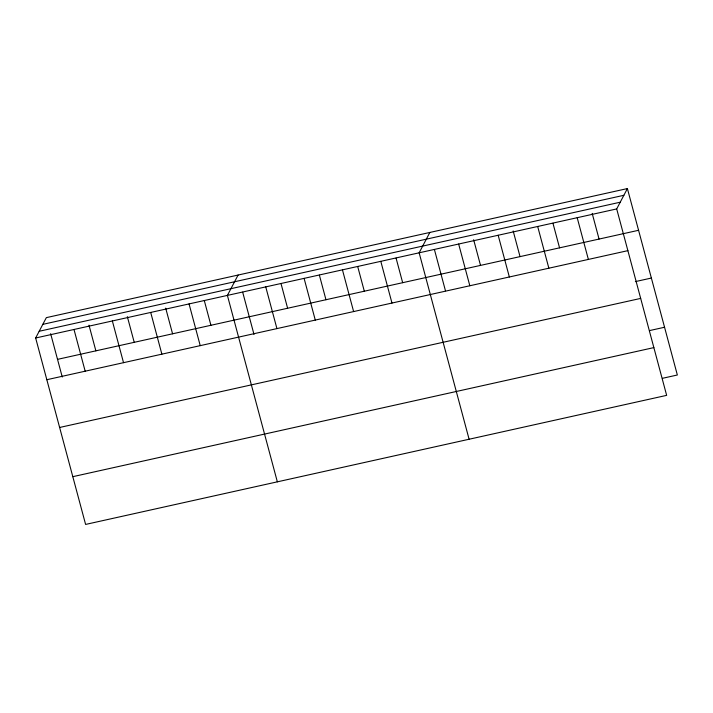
<?xml version="1.0" encoding="UTF-8"?>
<svg xmlns="http://www.w3.org/2000/svg" width="713" height="713" viewBox="0 0 713 713"><rect width="100%" height="100%" fill="white"/><g stroke="black" fill="none" stroke-linecap="round" stroke-linejoin="round"><path stroke-width="1.07" d="M627.395 188.571L616.7 208.927L666.655 395.358L85.605 524.429L35.65 337.998L46.345 317.641L627.395 188.571L677.35 375.002L662.404 378.327M238.089 275.049L227.394 295.405L277.348 481.836M429.841 232.456L419.146 252.812L469.101 439.244M42.816 324.353L623.866 195.291M39.179 331.278L620.23 202.207M35.65 337.998L616.7 208.927M57.521 359.361L638.572 230.29M46.826 379.717L627.886 250.646M635.354 281.608L651.37 278.052M59.625 427.47L640.675 298.408M649.605 330.574L664.552 327.249M72.806 476.676L653.866 347.605M592.182 213.392L599.063 239.069M577.191 217.706L588.368 259.425M552.958 223.24L559.553 247.848M537.682 226.476L548.858 268.204M513.164 230.95L520.035 256.627M498.164 235.254L509.349 276.983M473.646 239.728L480.526 265.396M458.655 244.033L469.831 285.753M434.422 249.568L445.465 290.788M396.071 258.088L402.667 282.696M380.795 261.323L391.972 303.052M357.721 266.609L364.316 291.216M342.445 269.844L353.621 311.572M319.379 275.129L325.966 299.736M304.094 278.364L315.28 320.084M281.029 283.649L287.615 308.248M265.744 286.884L276.929 328.604M242.678 292.161L253.997 334.415M204.328 300.681L210.923 325.288M189.052 303.916L200.228 345.645M165.692 308.132L172.573 333.809M150.701 312.437L161.878 354.165M127.342 316.652L134.222 342.32M112.351 320.957L123.527 362.676M88.991 325.164L95.872 350.841M74 329.477L85.177 371.197M50.641 333.684L62.254 377.008"/></g></svg>
